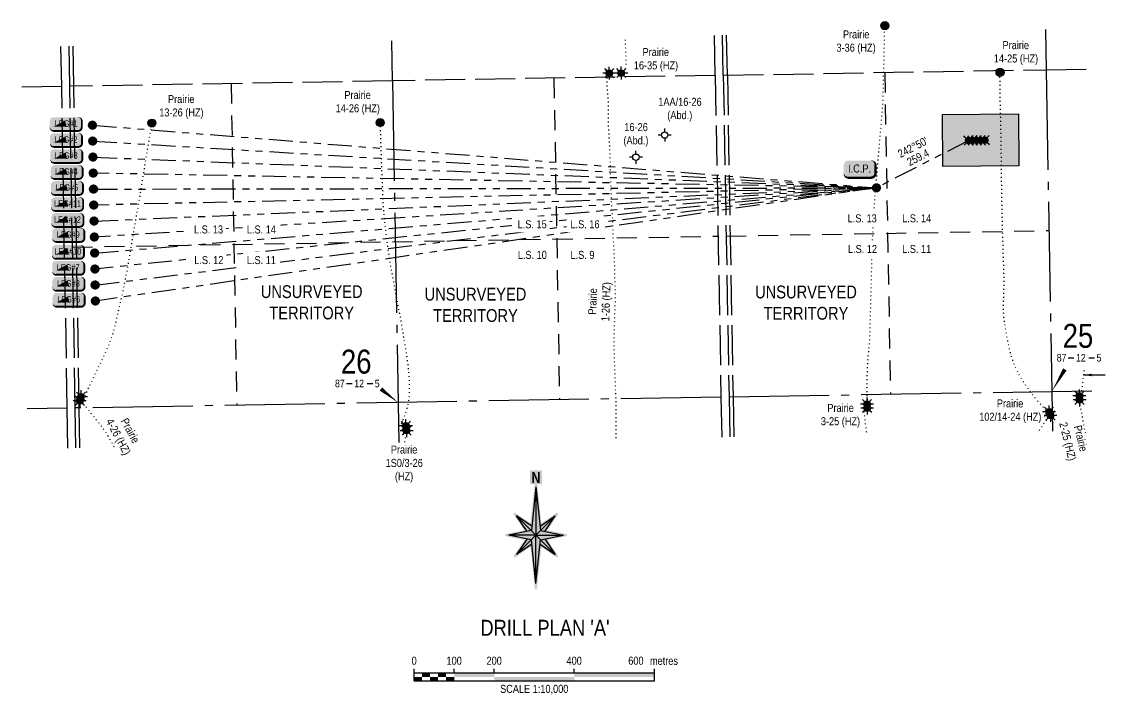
# Model space of a CAD drawing. Extents: x 570482 to 581403, y 6264409 to 6273171.
# Drawn here: x 578687 to 580041, y 6269691 to 6270532 of the extents above; entities that cross this region are included whole.
import ezdxf
from ezdxf.enums import TextEntityAlignment as Align

# ---------------------------------------------------------------- set-up
doc = ezdxf.new("R2010")
doc.units = 0
doc.header["$LTSCALE"] = 5
for name, pattern in [('foc-DOT', [1, 0.2, -0.8]), ('foc-DRILLPATH', [14.75, 6, -1.75, 1.75, -1.75, 1.75, -1.75]), ('foc-LSD', [8, 5, -3]), ('foc-QUARTERLINE', [33, 25, -3, 2, -3]), ('foc-UNSURVEYED', [12.5, 10, -2.5])]:
    doc.linetypes.add(name, pattern=pattern)
for name, color, linetype in [('10', 1, 'Continuous'), ('9', 3, 'Continuous'), ('ABADATA-DRILL', 8, 'foc-DOT'), ('ABADATA-DRILL-T', 8, 'Continuous'), ('CG-NORTH', 7, 'Continuous'), ('CG-NOTES', 7, 'Continuous'), ('DETAIL-HZ-Existing', 8, 'foc-DOT'), ('DETAIL-T', 7, 'Continuous'), ('DRILL-T', 8, 'Continuous'), ('L-2', 7, 'Continuous'), ('L-BD', 7, 'Continuous'), ('L-MON', 1, 'Continuous'), ('L-QSEC', 8, 'foc-QUARTERLINE'), ('L-SECLBL', 7, 'Continuous'), ('L-SECTION-LSD', 7, 'foc-LSD'), ('L-UNS-T', 3, 'Continuous'), ('L-USEC', 7, 'foc-UNSURVEYED'), ('P-PDRILLPATH', 12, 'foc-DRILLPATH'), ('P-PROPOSED', 10, 'Continuous'), ('P-PROPOSED-H', 21, 'Continuous')]:
    doc.layers.add(name, color=color, linetype=linetype)
doc.styles.add('100L', font='ARIALN.TTF', dxfattribs={"height": 11})
doc.styles.add('80', font='ARIALN.TTF', dxfattribs={"height": 10})
doc.styles.add('80CG', font='ARIALN.TTF', dxfattribs={"height": 10})
doc.styles.add('80L', font='ARIALN.TTF', dxfattribs={"height": 10})
doc.styles.add('BOLD', font='ARIALNB.TTF')
doc.styles.add('SIMPLEX', font='ARIALN.TTF')
doc.dimstyles.new('Compass 5 000', dxfattribs={"dimscale": 5, "dimtxt": 9, "dimasz": 2, "dimexe": 0.2, "dimexo": 0.0625, "dimgap": 0.5, "dimtad": 0, "dimtih": 1, "dimtoh": 1, "dimzin": 0, "dimdsep": 46, "dimtxsty": '80CG', "dimcen": 0.1, "dimse1": 1, "dimse2": 1, "dimclrd": 256, "dimclrt": 256, "dimaunit": 1, "dimadec": 4, "dimazin": 0, "dimtfac": 0.06, "dimtofl": 0, "dimtmove": 0, "dimatfit": 1, "dimfxl": 0.2, "dimtolj": 1, "dimtzin": 0, "dimlwd": -1, "dimarcsym": 0})

# ---------------------------------------------------------------- blocks, each defined once
blk = doc.blocks.new('*U62')
at = {"color": 0}
for p, q in [((-150, 0), (-150, 15)), ((-100, 10), (-100, 15)), ((-50, 10), (-50, 15)), ((50, 10), (50, 15)), ((150.2, 0), (150.2, 15)), ((-150, 10), (150.2, 10)), ((-150, 0), (150.2, 0))]:
    blk.add_line(p, q, dxfattribs=at)
for points in [[(-150, 5), (-140, 5), (-150, 0), (-140, 0)], [(-140, 10), (-130, 10), (-140, 5), (-130, 5)], [(-130, 5), (-120, 5), (-130, 0), (-120, 0)], [(-120, 10), (-110, 10), (-120, 5), (-110, 5)], [(-110, 5), (-100, 5), (-110, 0), (-100, 0)], [(-100, 10), (-50, 10), (-100, 5), (-50, 5)], [(-50, 5), (50, 5), (-50, 0), (50, 0)], [(50, 10), (150.2, 10), (50, 5), (150.2, 5)]]:
    blk.add_solid(points, dxfattribs=at)
at = {"color": 0, "style": '80'}
blk.add_text('metres', height=10, dxfattribs=at).set_placement((162.2, 20), align=Align.CENTER)
at = {"color": 0, "char_height": 10, "style": '80'}
for s, insert, attachment_point in [('0', (-150, 30.2), 2), ('100', (-100, 30.2), 2), ('200', (-50, 30.2), 2), ('400', (50, 30.2), 2), ('600', (136.7, 30.2), 3), ('SCALE 1:10,000', (0.1, -5), 2)]:
    blk.add_mtext(s, dxfattribs=dict(at, insert=insert, attachment_point=attachment_point))
blk = doc.blocks.new('NORTH')
h = blk.add_hatch(color=141)
h.dxf.hatch_style = 1
edge = h.paths.add_edge_path()
edge.add_line((-2.5, 97.8), (-11.3, 97.8))
edge.add_line((-11.3, 97.8), (-11.3, 124.5))
edge.add_line((-11.3, 124.5), (11.4, 124.5))
edge.add_line((11.4, 124.5), (11.4, 97.8))
edge.add_line((11.4, 97.8), (2.5, 97.8))
edge.add_line((2.5, 97.8), (10.4, 22.8))
edge.add_line((10.4, 22.8), (39.9, 42.7))
edge.add_arc((41, 41), 2, -34, 124, ccw=False)
edge.add_line((42.7, 39.9), (22, 9.2))
edge.add_line((22, 9.2), (58.3, 2))
edge.add_arc((57.9, 0), 2, -78.6499, 78.6499, ccw=False)
edge.add_line((58.3, -2), (22, -9.2))
edge.add_line((22, -9.2), (42.7, -39.9))
edge.add_arc((41, -41), 2, -124, 34, ccw=False)
edge.add_line((39.9, -42.7), (10.4, -22.8))
edge.add_line((10.4, -22.8), (2, -102.6))
edge.add_arc((0, -102.4), 2, 186, 354, ccw=False)
edge.add_line((-2, -102.6), (-10.4, -22.8))
edge.add_line((-10.4, -22.8), (-39.9, -42.7))
edge.add_arc((-41, -41), 2, 146, 304, ccw=False)
edge.add_line((-42.7, -39.9), (-22, -9.2))
edge.add_line((-22, -9.2), (-58.3, -2))
edge.add_arc((-57.9, 0), 2, 101.3501, 258.6499, ccw=False)
edge.add_line((-58.3, 2), (-22, 9.2))
edge.add_line((-22, 9.2), (-42.7, 39.9))
edge.add_arc((-41, 41), 2, 56, 214, ccw=False)
edge.add_line((-39.9, 42.7), (-10.4, 22.8))
edge.add_line((-10.4, 22.8), (-2.5, 97.8))
at = {"linetype": 'Continuous'}
for points in [[(0, 92.8), (-8.8, 8.8), (0, 0)], [(-37.3, 37.3), (-17, 7.2), (-8.8, 8.8)], [(37.3, 37.3), (7.9, 17.5), (8.8, 8.8)], [(0, 0), (-52.8, 0), (-8.8, -8.8)], [(8.8, 8.8), (0, 0), (52.8, 0)], [(8.8, -8.8), (0, 0), (0, -92.8)], [(-7.9, -17.5), (-8.8, -8.8), (-37.3, -37.3)], [(17, -7.2), (8.8, -8.8), (37.3, -37.3)]]:
    blk.add_hatch(color=14, dxfattribs=at).paths.add_polyline_path(points)
at = {"color": 14, "linetype": 'Continuous'}
for p, q in [((0, 92.8), (-8.8, 8.8)), ((0, 92.8), (0, 0)), ((0, 92.8), (8.8, 8.8)), ((0, 0), (-37.3, 37.3)), ((-17, 7.2), (-37.3, 37.3)), ((-7.9, 17.5), (-37.3, 37.3)), ((0, 0), (37.3, 37.3)), ((7.9, 17.5), (37.3, 37.3)), ((17, 7.2), (37.3, 37.3)), ((-8.8, 8.8), (-52.8, 0)), ((0, 0), (-52.8, 0)), ((0, 0), (-37.3, -37.3)), ((0, 0), (37.3, -37.3)), ((0, -92.8), (0, 0)), ((0, 0), (52.8, 0)), ((8.8, 8.8), (52.8, 0)), ((-8.8, -8.8), (-52.8, 0)), ((-17, -7.2), (-37.3, -37.3)), ((-7.9, -17.5), (-37.3, -37.3)), ((0, -92.8), (-8.8, -8.8)), ((0, -92.8), (8.8, -8.8)), ((7.9, -17.5), (37.3, -37.3)), ((8.8, -8.8), (52.8, 0)), ((16.9, -7), (17, -7.2)), ((17, -7.2), (37.3, -37.3))]:
    blk.add_line(p, q, dxfattribs=at)
at = {"color": 14, "style": 'BOLD'}
blk.add_text('N', height=21.1, dxfattribs=at).set_placement((0, 110.6), align=Align.MIDDLE_CENTER)
blk = doc.blocks.new('L-SECLBL')
at = {"layer": '9', "color": 7}
for p, q in [((-5.1, -27.8), (-12.3, -27.8)), ((20.7, -27.8), (13.5, -27.8))]:
    blk.add_line(p, q, dxfattribs=at)
at = {"layer": '10', "color": 2, "style": 'SIMPLEX'}
blk.add_attdef('SEC', text='', height=30, dxfattribs=at).set_placement((0, 0), align=Align.MIDDLE)
at = {"layer": '10', "color": 5, "style": '80L'}
blk.add_attdef('TWP', text='', height=9.5, dxfattribs=at).set_placement((-14.4, -27.4), align=Align.MIDDLE_RIGHT)
blk.add_attdef('RGE', text='', height=9.5, dxfattribs=at).set_placement((3.6, -27.4), align=Align.MIDDLE_CENTER)
blk.add_attdef('MER', text='', height=9.5, dxfattribs=at).set_placement((23.2, -27.4), align=Align.MIDDLE_LEFT)
blk = doc.blocks.new('GAS')
h = blk.add_hatch(color=255)
h.dxf.hatch_style = 1
edge = h.paths.add_edge_path()
edge.add_arc((0, 0), 0.9, 0, 360)
for p, q in [((-0.81, 0), (-1.62, 0)), ((-0.57, 0.57), (-1.14, 1.14)), ((0, 0.81), (0, 1.62)), ((0.57, 0.57), (1.14, 1.14)), ((1.62, 0), (0.81, 0)), ((-0.57, -0.57), (-1.14, -1.14)), ((0, -0.81), (0, -1.62)), ((1.14, -1.14), (0.57, -0.57))]:
    blk.add_line(p, q)
blk.add_circle((0, 0), 0.8)
blk = doc.blocks.new('BH-Existing')
at = {"layer": 'ABADATA-DRILL-T'}
h = blk.add_hatch(color=256, dxfattribs=at)
h.dxf.hatch_style = 1
edge = h.paths.add_edge_path()
edge.add_arc((0, 0), 0.5, 0, 360)
blk.add_circle((0, 0), 0.5, dxfattribs=at)
blk = doc.blocks.new('GABD')
for p, q in [((-0.81, 0), (-1.62, 0)), ((0, 0.81), (0, 1.62)), ((1.62, 0), (0.81, 0)), ((0, -0.81), (0, -1.62))]:
    blk.add_line(p, q)
blk.add_circle((0, 0), 0.8)
blk = doc.blocks.new('WC')
at = {"layer": 'L-MON'}
h = blk.add_hatch(color=255, dxfattribs=at)
h.dxf.hatch_style = 1
edge = h.paths.add_edge_path()
edge.add_arc((0, 0), 0.9, 0, 360)
at = {"layer": 'L-MON', "color": 240, "flags": 128}
for points in [[(-0.62, 0.5), (-1.23, 1.12)], [(0.52, 0.61), (1.13, 1.21)], [(-1.18, -1.18), (-0.56, -0.57)], [(1.16, -1.18), (0.56, -0.57)]]:
    blk.add_lwpolyline(points, dxfattribs=at)
at = {"layer": 'L-MON', "color": 240}
for radius in [0.8, 0.373]:
    blk.add_circle((0, 0), radius, dxfattribs=at)
blk = doc.blocks.new('plbh')
at = {"layer": 'L-MON'}
h = blk.add_hatch(color=255, dxfattribs=at)
h.dxf.hatch_style = 1
edge = h.paths.add_edge_path()
edge.add_arc((0, 0), 1.16, 0, 360)
h = blk.add_hatch(color=256, dxfattribs=at)
h.dxf.hatch_style = 1
h.paths.add_polyline_path([(-0.96, 0, 1), (0.96, 0, 1)])
h.paths.add_polyline_path([(0.91, 0, -1), (-0.91, 0, -1)], flags=16)
h.paths.add_polyline_path([(0.45, 0, -1), (-0.45, 0, -1)], flags=0)
h = blk.add_hatch(color=256, dxfattribs=at)
h.dxf.hatch_style = 1
h.paths.add_polyline_path([(-0.45, 0, 1), (0.45, 0, 1)])
h.paths.add_polyline_path([(0.4, 0, -1), (-0.4, 0, -1)], flags=16)
at = {"layer": 'L-MON', "color": 240}
for radius in [0.96, 0.91, 0.45, 0.4]:
    blk.add_circle((0, 0), radius, dxfattribs=at)
blk = doc.blocks.new('*U94')
h = blk.add_hatch(color=254)
edge = h.paths.add_edge_path()
edge.add_line((-14, -11.5), (14, -11.5))
edge.add_arc((14, -5.5), 6, 270, 360)
edge.add_line((20, -5.5), (20, 4))
edge.add_arc((14, 4), 6, 0, 90)
edge.add_line((14, 10), (-14, 10))
edge.add_arc((-14, 4), 6, 90, 180)
edge.add_line((-20, 4), (-20, -5.5))
edge.add_arc((-14, -5.5), 6, 180, 270)
at = {"color": 1, "flags": 128}
blk.add_lwpolyline([(-18.6, -4.6, 0, 10, 0), (0, 0, 5, 5, 0)], format="xyseb", dxfattribs=at)
blk.add_lwpolyline([(-14, -11.5, 3, 3, 0), (14, -11.5, 3, 3, 0.414214), (20, -5.5, 3, 3, 0), (20, 4, 3, 0, 0.414214), (14, 10, 0, 0, 0), (-14, 10, 0, 0, 0.414214), (-20, 4, 0, 0, 0), (-20, -5.5, 0, 3, 0.414214)], format="xyseb", close=True, dxfattribs=at)
at = {"color": 1, "style": '80'}
blk.add_attdef('ENTER_TEXT_001', (-36, -5), '', height=10, dxfattribs=at)
blk = doc.blocks.new('*U110')
h = blk.add_hatch(color=254)
edge = h.paths.add_edge_path()
edge.add_line((-19, -11.5), (19, -11.5))
edge.add_arc((19, -5.5), 6, 270, 360)
edge.add_line((25, -5.5), (25, 4))
edge.add_arc((19, 4), 6, 0, 90)
edge.add_line((19, 10), (-19, 10))
edge.add_arc((-19, 4), 6, 90, 180)
edge.add_line((-25, 4), (-25, -5.5))
edge.add_arc((-19, -5.5), 6, 180, 270)
at = {"color": 1, "flags": 128}
blk.add_lwpolyline([(-19, -11.5, 3, 3, 0), (19, -11.5, 3, 3, 0.414214), (25, -5.5, 3, 3, 0), (25, 4, 3, 0, 0.414214), (19, 10, 0, 0, 0), (-19, 10, 0, 0, 0.414214), (-25, 4, 0, 0, 0), (-25, -5.5, 0, 3, 0.414214)], format="xyseb", close=True, dxfattribs=at)
blk.add_lwpolyline([(-18.6, -4.6, 0, 10, 0), (0, 0, 5, 5, 0)], format="xyseb", dxfattribs=at)
at = {"color": 1, "style": '80'}
blk.add_attdef('ENTER_TEXT_001', (-36, -5), '', height=10, dxfattribs=at)

msp = doc.modelspace()

# ---------------------------------------------------------------- hatches: boundary and pattern name
at = {"layer": 'P-PROPOSED-H'}
h = msp.add_hatch(color=256, dxfattribs=at)
h.dxf.hatch_style = 1
h.paths.add_polyline_path([(579837.495, 6270415.496), (579932.451, 6270416.33), (579933.022, 6270351.361), (579838.066, 6270350.526)])

# ---------------------------------------------------------------- linework, layer by layer
at = {"layer": 'ABADATA-DRILL', "flags": 128}
for points in [[(579742.681, 6270054.111), (579742.681, 6270054.111), (579742.677, 6270054.086), (579742.576, 6270053.564), (579742.439, 6270053.091), (579742.442, 6270052.651), (579742.594, 6270052.269), (579742.878, 6270052.069), (579743.235, 6270051.96), (579743.537, 6270051.821), (579743.719, 6270051.984), (579743.855, 6270052.501), (579743.935, 6270053.068), (579743.926, 6270053.263), (579743.93, 6270053.333), (579743.943, 6270053.458), (579743.947, 6270053.768), (579743.908, 6270054.313), (579743.835, 6270055.046), (579743.744, 6270055.905), (579743.652, 6270056.883), (579743.597, 6270057.983), (579743.596, 6270059.198), (579743.622, 6270060.553), (579743.605, 6270062.043), (579743.531, 6270063.677), (579743.449, 6270065.481), (579743.383, 6270067.49), (579743.318, 6270069.71), (579743.23, 6270072.148), (579743.148, 6270074.797), (579743.137, 6270077.628), (579743.195, 6270080.554), (579743.272, 6270083.526), (579743.358, 6270086.588), (579743.47, 6270089.835), (579743.603, 6270093.293), (579743.739, 6270096.926), (579743.887, 6270100.705), (579744.067, 6270104.623), (579744.35, 6270108.659), (579744.73, 6270112.862), (579745.154, 6270117.155), (579745.586, 6270121.538), (579746.001, 6270126.001), (579746.386, 6270130.544), (579746.693, 6270135.155), (579746.911, 6270139.81), (579747.067, 6270144.508), (579747.182, 6270149.251), (579747.273, 6270153.993), (579747.378, 6270158.746), (579747.499, 6270163.509), (579747.624, 6270168.277), (579747.754, 6270173.025), (579747.894, 6270177.788), (579748.025, 6270182.551), (579748.142, 6270187.174), (579748.268, 6270191.927), (579748.388, 6270196.68), (579748.513, 6270201.433), (579748.629, 6270206.186), (579748.739, 6270210.939), (579748.864, 6270215.701), (579748.97, 6270220.459), (579749.055, 6270225.191), (579749.131, 6270229.948), (579749.215, 6270234.756), (579749.336, 6270239.454), (579749.462, 6270244.217), (579749.582, 6270248.975), (579749.782, 6270253.739), (579750.042, 6270258.499), (579750.313, 6270263.26), (579750.593, 6270267.986), (579750.844, 6270272.731), (579751.094, 6270277.481), (579751.355, 6270282.221), (579751.601, 6270286.931), (579751.876, 6270291.687), (579752.152, 6270296.453), (579752.412, 6270301.203), (579752.663, 6270305.918), (579752.913, 6270310.694), (579753.259, 6270315.426), (579753.7, 6270320.164), (579754.145, 6270324.903), (579754.591, 6270329.642), (579755.041, 6270334.39), (579755.467, 6270339.139), (579755.858, 6270343.876), (579756.268, 6270348.604), (579756.704, 6270353.333), (579757.125, 6270358.071), (579757.56, 6270362.825), (579757.981, 6270367.563), (579758.372, 6270372.271), (579758.793, 6270377.009), (579759.204, 6270381.757), (579759.579, 6270386.514), (579759.969, 6270391.262), (579760.385, 6270396.02), (579760.805, 6270400.758), (579761.196, 6270405.501), (579761.572, 6270410.239), (579761.947, 6270414.986), (579762.303, 6270419.728), (579762.623, 6270424.475), (579762.919, 6270429.231), (579763.179, 6270433.976), (579763.4, 6270438.701), (579763.556, 6270443.429), (579763.631, 6270448.201), (579763.706, 6270452.963), (579763.771, 6270457.73), (579763.876, 6270462.493), (579764.057, 6270467.257), (579764.227, 6270472.026), (579764.347, 6270476.789), (579764.457, 6270481.556), (579764.562, 6270486.314), (579764.657, 6270491.081), (579764.738, 6270495.794), (579764.824, 6270500.541), (579764.919, 6270505.298), (579765.019, 6270510.066), (579765.124, 6270514.834), (579765.24, 6270519.601), (579765.398, 6270526.735)], [(579436.151, 6270467.562), (579436.151, 6270467.562), (579436.151, 6270467.562), (579436.103, 6270467.486), (579436.196, 6270467.293), (579436.418, 6270467.177), (579436.702, 6270467.247), (579437.051, 6270467.308), (579437.421, 6270467.31), (579437.782, 6270467.271), (579438.145, 6270467.372), (579438.309, 6270467.435), (579438.344, 6270467.426), (579438.32, 6270467.361), (579438.328, 6270467.231), (579438.37, 6270467.106), (579438.427, 6270467.012), (579438.498, 6270466.939), (579438.543, 6270466.914), (579438.623, 6270466.951), (579438.73, 6270467.123), (579438.864, 6270467.46), (579439.065, 6270467.939), (579439.335, 6270468.534), (579439.687, 6270469.25), (579440.094, 6270469.997), (579440.583, 6270470.886), (579441.017, 6270471.844), (579441.401, 6270472.986), (579441.733, 6270474.292), (579442.027, 6270475.767), (579442.233, 6270477.421), (579442.296, 6270479.248), (579442.267, 6270481.197), (579442.218, 6270483.352), (579442.156, 6270485.736), (579442.061, 6270488.28), (579441.934, 6270490.978), (579441.813, 6270493.851), (579441.694, 6270496.905), (579441.582, 6270500.103), (579441.462, 6270503.517), (579441.324, 6270507.055), (579441.149, 6270510.747), (579441.016, 6270512.685)], [(579421.163, 6270467.353), (579420.766, 6270467.756), (579420.34, 6270468.079), (579419.902, 6270468.556), (579419.689, 6270468.997), (579419.459, 6270469.538), (579419.097, 6270470.212), (579419.02, 6270470.331), (579418.579, 6270470.938), (579418.194, 6270471.226), (579417.859, 6270471.245), (579417.765, 6270471.194), (579417.707, 6270471.063), (579417.739, 6270470.978), (579417.906, 6270470.841), (579417.967, 6270470.792), (579418.023, 6270470.738), (579418.09, 6270470.649), (579418.147, 6270470.5), (579418.186, 6270470.256), (579418.228, 6270469.862), (579418.251, 6270469.457), (579418.265, 6270468.937), (579418.255, 6270468.362), (579418.246, 6270467.737), (579418.241, 6270466.886), (579418.236, 6270465.756), (579418.211, 6270464.34), (579418.191, 6270462.655), (579418.213, 6270460.81), (579418.234, 6270458.795), (579418.203, 6270456.584), (579418.157, 6270454.113), (579418.188, 6270451.493), (579418.316, 6270448.79), (579418.52, 6270446.003), (579418.78, 6270443.162), (579419.047, 6270440.221), (579419.312, 6270437.106), (579419.54, 6270433.829), (579419.669, 6270430.221), (579419.691, 6270426.431), (579419.657, 6270422.384), (579419.616, 6270418.198), (579419.621, 6270413.968), (579419.695, 6270409.788), (579419.789, 6270405.589), (579419.922, 6270401.441), (579420.128, 6270397.124), (579420.352, 6270392.972), (579420.627, 6270388.456), (579420.942, 6270383.911), (579421.22, 6270379.195), (579421.45, 6270374.409), (579421.665, 6270369.612), (579421.819, 6270365.114), (579421.882, 6270362.379), (579422.119, 6270354.382), (579422.164, 6270353.258), (579422.238, 6270343.638), (579422.42, 6270333.949), (579423.038, 6270324.414), (579423.419, 6270314.749), (579423.674, 6270305.142), (579424.399, 6270295.518), (579425.052, 6270285.998), (579425.27, 6270276.466), (579425.541, 6270266.809), (579425.802, 6270261.948), (579426.217, 6270257.125), (579426.586, 6270252.38), (579426.757, 6270247.483), (579426.956, 6270242.73), (579427.192, 6270237.889), (579427.341, 6270233.106), (579427.527, 6270228.273), (579427.617, 6270223.424), (579427.605, 6270218.493), (579427.67, 6270213.683), (579427.896, 6270208.812), (579428.177, 6270203.936), (579428.418, 6270199.079), (579428.533, 6270194.236), (579428.499, 6270189.399), (579428.424, 6270184.592), (579428.318, 6270179.805), (579428.197, 6270175.052), (579428.037, 6270170.208), (579427.822, 6270165.409), (579427.631, 6270160.659), (579427.441, 6270155.87), (579427.275, 6270151.102), (579427.135, 6270146.289), (579426.91, 6270141.469), (579426.774, 6270136.996), (579426.789, 6270132.2), (579426.824, 6270127.345), (579426.933, 6270122.586), (579427.115, 6270117.694), (579427.265, 6270112.866), (579427.411, 6270108.017), (579427.561, 6270103.169), (579427.73, 6270098.427), (579427.936, 6270093.579), (579428.126, 6270088.742), (579428.295, 6270083.994), (579428.455, 6270079.216), (579428.64, 6270074.369), (579428.83, 6270069.591), (579429.034, 6270064.824), (579429.238, 6270060.057), (579429.398, 6270055.254), (579429.509, 6270050.39), (579429.519, 6270045.575), (579429.445, 6270040.708), (579429.389, 6270035.936), (579429.37, 6270031.065), (579429.344, 6270026.299), (579429.313, 6270021.542), (579429.288, 6270016.736), (579429.28, 6270011.845), (579429.275, 6270010.268)], [(579970.768, 6270044.046), (579970.768, 6270044.046), (579970.856, 6270043.063), (579971.013, 6270042.101), (579971.253, 6270041.26), (579971.529, 6270040.64), (579971.773, 6270040.139), (579972.048, 6270039.589), (579972.461, 6270039.131), (579972.758, 6270039.031), (579972.803, 6270039.032), (579972.823, 6270039.023), (579972.829, 6270039.008), (579972.804, 6270038.957), (579972.684, 6270038.96), (579972.477, 6270039.076), (579972.202, 6270039.346), (579971.845, 6270039.77), (579971.384, 6270040.347), (579970.821, 6270041.057), (579970.126, 6270041.92), (579969.288, 6270042.925), (579968.322, 6270044.058), (579967.234, 6270045.323), (579966.03, 6270046.697), (579964.712, 6270048.229), (579963.287, 6270049.898), (579961.735, 6270051.656), (579960.037, 6270053.506), (579958.231, 6270055.509), (579956.331, 6270057.68), (579955.008, 6270059.232), (579954.38, 6270059.985), (579953.06, 6270061.602), (579952.446, 6270062.381), (579950.536, 6270064.902), (579948.608, 6270067.553), (579946.552, 6270070.377), (579944.425, 6270073.294), (579942.255, 6270076.346), (579940.128, 6270079.473), (579938.031, 6270082.656), (579935.962, 6270085.93), (579933.97, 6270089.344), (579932.061, 6270092.911), (579930.235, 6270096.609), (579928.48, 6270100.458), (579926.809, 6270104.429), (579925.23, 6270108.561), (579923.803, 6270112.831), (579922.58, 6270117.19), (579920.434, 6270126.148), (579919.458, 6270130.641), (579918.521, 6270135.205), (579917.654, 6270139.775), (579917.009, 6270143.404), (579916.183, 6270148.21), (579915.462, 6270152.723), (579914.83, 6270157.262), (579914.324, 6270161.819), (579913.957, 6270166.393), (579913.764, 6270170.991), (579913.726, 6270175.611), (579913.783, 6270180.252), (579913.875, 6270184.905), (579914.017, 6270189.553), (579914.184, 6270194.192), (579914.336, 6270198.83), (579914.432, 6270203.483), (579914.434, 6270208.138), (579914.355, 6270212.793), (579914.242, 6270217.452), (579914.133, 6270222.11), (579913.985, 6270226.768), (579913.84, 6270230.956), (579913.671, 6270236.189), (579913.501, 6270240.937), (579913.326, 6270245.695), (579913.17, 6270250.453), (579913.025, 6270255.206), (579912.87, 6270259.964), (579912.721, 6270264.667), (579912.605, 6270269.426), (579912.515, 6270274.18), (579912.41, 6270278.934), (579912.3, 6270283.697), (579912.19, 6270288.441), (579912.085, 6270293.18), (579911.97, 6270297.909), (579911.83, 6270302.657), (579911.695, 6270307.385), (579911.585, 6270312.124), (579911.51, 6270316.869), (579911.47, 6270321.609), (579911.44, 6270326.359), (579911.385, 6270331.104), (579911.33, 6270335.868), (579911.279, 6270340.633), (579911.219, 6270345.388), (579911.174, 6270350.143), (579911.149, 6270354.898), (579911.093, 6270359.653), (579910.998, 6270364.407), (579910.938, 6270369.172), (579910.917, 6270373.937), (579910.887, 6270378.697), (579910.812, 6270383.452), (579910.702, 6270388.215), (579910.576, 6270392.984), (579910.461, 6270397.758), (579910.38, 6270402.507), (579910.28, 6270407.271), (579910.17, 6270412.035), (579910.059, 6270416.799), (579909.924, 6270421.562), (579909.793, 6270426.345), (579909.683, 6270431.089), (579909.618, 6270435.844), (579909.598, 6270440.599), (579909.543, 6270445.344), (579909.458, 6270450.073), (579909.373, 6270454.802), (579909.314, 6270459.527), (579909.335, 6270468.379)], [(578761.193, 6270062.964), (578760.938, 6270062.399), (578760.772, 6270061.901), (578760.534, 6270061.197), (578760.361, 6270060.519), (578760.62, 6270060.249), (578761.308, 6270060.395), (578762.107, 6270060.724), (578762.867, 6270061.058), (578763.7, 6270061.432), (578764.241, 6270061.682), (578765.175, 6270062.063), (578765.274, 6270062.109), (578765.397, 6270062.207), (578765.569, 6270062.38), (578765.761, 6270062.583), (578765.957, 6270062.796), (578766.162, 6270063.09), (578766.409, 6270063.544), (578766.693, 6270064.199), (578767.023, 6270065.07), (578767.405, 6270066.117), (578767.849, 6270067.32), (578768.376, 6270068.664), (578768.995, 6270070.15), (578769.736, 6270071.818), (578770.594, 6270073.683), (578771.558, 6270075.761), (578772.619, 6270078.024), (578773.767, 6270080.445), (578774.993, 6270082.991), (578776.268, 6270085.614), (578777.542, 6270088.256), (578778.757, 6270090.878), (578779.99, 6270093.585), (578781.331, 6270096.423), (578782.769, 6270099.414), (578784.281, 6270102.495), (578785.881, 6270105.688), (578787.549, 6270109.018), (578789.244, 6270112.443), (578790.933, 6270115.978), (578792.635, 6270119.653), (578794.364, 6270123.468), (578796.041, 6270127.383), (578797.622, 6270131.391), (578799.11, 6270135.542), (578800.526, 6270139.813), (578801.841, 6270144.176), (578803.014, 6270148.607), (578804.076, 6270153.121), (578805.112, 6270157.67), (578806.183, 6270162.244), (578807.269, 6270166.844), (578808.358, 6270171.468), (578809.862, 6270177.88), (578810.957, 6270182.535), (578812.007, 6270187.179), (578813.021, 6270191.837), (578814.02, 6270196.485), (578814.975, 6270201.147), (578815.904, 6270205.834), (578816.823, 6270210.511), (578817.732, 6270215.182), (578818.636, 6270219.864), (578819.51, 6270224.545), (578820.359, 6270229.22), (578821.202, 6270233.905), (578822.052, 6270238.571), (578822.901, 6270243.246), (578823.705, 6270247.931), (578824.458, 6270252.635), (578825.232, 6270257.314), (578826.011, 6270262.008), (578826.794, 6270266.707), (578827.583, 6270271.402), (578828.382, 6270276.091), (578829.191, 6270280.781), (578830.004, 6270285.476), (578830.818, 6270290.171), (578831.627, 6270294.86), (578832.436, 6270299.55), (578833.249, 6270304.24), (578834.058, 6270308.93), (578834.867, 6270313.609), (578835.651, 6270318.309), (578836.394, 6270323.012), (578837.133, 6270327.721), (578837.871, 6270332.424), (578838.61, 6270337.128), (578839.353, 6270341.836), (578840.117, 6270346.54), (578840.895, 6270351.25), (578841.684, 6270355.934), (578842.478, 6270360.633), (578843.276, 6270365.338), (578844.07, 6270370.023), (578844.849, 6270374.717), (578845.627, 6270379.411), (578846.416, 6270384.105), (578847.195, 6270388.81), (578848.356, 6270395.971), (578848.712, 6270398.197), (578849.799, 6270404.987)], [(579168.323, 6270026.256), (579167.85, 6270026.403), (579167.489, 6270026.462), (579167.117, 6270026.59), (579166.825, 6270026.975), (579166.464, 6270027.304), (579165.763, 6270027.362), (579164.729, 6270027.294), (579163.49, 6270027.237), (579162.217, 6270027.114), (579161.234, 6270026.982), (579160.937, 6270027.087), (579161.109, 6270027.27), (579161.143, 6270027.321), (579161.186, 6270027.476), (579161.244, 6270027.833), (579161.355, 6270028.385), (579161.568, 6270029.078), (579161.868, 6270029.909), (579162.236, 6270030.87), (579162.667, 6270031.968), (579163.185, 6270033.217), (579163.79, 6270034.638), (579164.472, 6270036.235), (579165.246, 6270038.014), (579166.072, 6270040.004), (579166.889, 6270042.179), (579167.672, 6270044.573), (579168.406, 6270047.171), (579169.132, 6270049.989), (579169.83, 6270052.952), (579170.431, 6270056.053), (579170.938, 6270059.337), (579171.323, 6270062.77), (579171.54, 6270066.374), (579171.654, 6270070.167), (579171.699, 6270074.118), (579171.683, 6270078.188), (579171.56, 6270082.352), (579171.28, 6270086.613), (579170.904, 6270090.952), (579170.506, 6270095.37), (579170.077, 6270099.864), (579169.597, 6270104.451), (579169.081, 6270109.072), (579168.833, 6270110.928), (579168.107, 6270115.571), (579167.32, 6270120.243), (579166.503, 6270124.92), (579165.716, 6270129.587), (579164.924, 6270134.253), (579164.389, 6270137.35), (579163.355, 6270143.577), (579162.593, 6270148.26), (579161.79, 6270152.961), (579160.973, 6270157.618), (579160.146, 6270162.299), (579159.294, 6270166.98), (579158.422, 6270171.665), (579157.544, 6270176.356), (579156.667, 6270181.026), (579155.805, 6270185.711), (579154.942, 6270190.397), (579154.065, 6270195.072), (579153.188, 6270199.748), (579152.296, 6270204.423), (579151.399, 6270209.108), (579150.517, 6270213.778), (579149.64, 6270218.453), (579148.817, 6270223.14), (579148.045, 6270227.837), (579147.267, 6270232.529), (579146.5, 6270237.231), (579145.733, 6270241.918), (579145.005, 6270246.606), (579144.328, 6270251.295), (579143.66, 6270255.989), (579143.033, 6270260.699), (579142.445, 6270265.394), (579141.913, 6270270.096), (579141.425, 6270274.818), (579140.947, 6270279.525), (579140.484, 6270284.243), (579140.027, 6270288.951), (579139.569, 6270293.668), (579139.176, 6270298.392), (579138.873, 6270303.128), (579138.625, 6270307.874), (579138.446, 6270312.627), (579138.298, 6270317.395), (579138.134, 6270322.173), (579137.946, 6270326.92), (579137.728, 6270331.622), (579137.5, 6270336.384), (579137.281, 6270341.14), (579137.088, 6270345.903), (579136.924, 6270350.671), (579136.765, 6270355.449), (579136.607, 6270360.202), (579136.458, 6270364.965), (579136.31, 6270369.728), (579136.151, 6270374.481), (579135.983, 6270379.244), (579135.814, 6270384.006), (579135.636, 6270388.774), (579135.462, 6270393.522), (579135.268, 6270398.594), (579135.038, 6270404.306), (579134.986, 6270405.59)], [(580008.015, 6270064.309), (580008.015, 6270064.309), (580008, 6270064.319), (580007.787, 6270064.48), (580007.875, 6270064.316), (580008.229, 6270063.803), (580008.569, 6270063.529), (580008.789, 6270063.563), (580009.008, 6270063.617), (580009.333, 6270063.598), (580009.869, 6270063.552), (580010.35, 6270063.761), (580010.562, 6270063.965), (580010.611, 6270064.001), (580010.664, 6270064.107), (580010.724, 6270064.378), (580010.781, 6270064.824), (580010.866, 6270065.4), (580011.003, 6270066.108), (580011.178, 6270066.976), (580011.364, 6270068.02), (580011.527, 6270069.233), (580011.693, 6270070.596), (580011.891, 6270072.12), (580012.141, 6270073.789), (580012.413, 6270075.65), (580012.661, 6270077.689), (580012.876, 6270079.919), (580013.083, 6270082.318), (580013.327, 6270084.868), (580013.644, 6270087.574), (580014.043, 6270090.421), (580014.475, 6270093.364), (580014.866, 6270096.367), (580015.215, 6270099.509)], [(578761.249, 6270057.955), (578759.641, 6270057.832), (578758.428, 6270057.751), (578757.497, 6270058.045), (578757.015, 6270058.442), (578756.945, 6270058.74), (578757.08, 6270059.043), (578757.202, 6270059.215), (578757.286, 6270059.291), (578757.499, 6270059.415), (578757.934, 6270059.658), (578758.38, 6270059.935), (578758.449, 6270059.967), (578758.575, 6270059.929), (578758.818, 6270059.753), (578759.148, 6270059.439), (578759.566, 6270058.996), (578760.091, 6270058.43), (578760.723, 6270057.741), (578761.437, 6270056.938), (578762.243, 6270056.007), (578763.101, 6270054.997), (578763.953, 6270054.011), (578764.856, 6270052.992), (578765.877, 6270051.819), (578766.981, 6270050.448), (578768.178, 6270048.869), (578769.518, 6270047.137), (578771.031, 6270045.273), (578772.691, 6270043.281), (578774.473, 6270041.122), (578776.359, 6270038.794), (578778.383, 6270036.289), (578780.488, 6270033.7), (578782.624, 6270031.047), (578784.736, 6270028.363), (578786.839, 6270025.624), (578788.925, 6270022.715), (578790.974, 6270019.635), (578793.019, 6270016.455), (578795.032, 6270013.159), (578797.046, 6270009.774), (578799.055, 6270006.338), (578801.072, 6270002.812), (578803.11, 6269999.167)], [(579742.863, 6270049.104), (579742.763, 6270047.692), (579742.692, 6270046.886), (579742.446, 6270046.401), (579741.997, 6270046.293), (579741.608, 6270046.516), (579741.103, 6270046.812), (579740.527, 6270047.137), (579739.992, 6270047.443), (579739.507, 6270047.684), (579739.144, 6270047.878), (579738.937, 6270047.704), (579738.938, 6270047.649), (579738.939, 6270047.589), (579738.956, 6270047.469), (579739.003, 6270047.085), (579739.064, 6270046.481), (579739.143, 6270045.672), (579739.271, 6270044.679), (579739.432, 6270043.482), (579739.612, 6270042.105), (579739.784, 6270040.573), (579739.97, 6270038.851), (579740.173, 6270036.974), (579740.389, 6270034.943), (579740.623, 6270032.771), (579740.856, 6270030.38), (579741.114, 6270027.929), (579741.415, 6270025.354), (579741.798, 6270022.651), (579742.237, 6270019.913), (579742.674, 6270017.296), (579742.947, 6270015.794)], [(580008.196, 6270059.358), (580008.196, 6270059.358), (580008.222, 6270059.303), (580008.315, 6270059.145), (580008.383, 6270059.001), (580008.385, 6270058.846), (580008.478, 6270058.708), (580008.649, 6270058.636), (580008.745, 6270058.598), (580008.81, 6270058.599), (580008.899, 6270058.635), (580008.856, 6270058.55), (580008.365, 6270058.046), (580007.706, 6270057.439), (580007.194, 6270056.95), (580006.835, 6270056.638), (580006.711, 6270056.551), (580006.534, 6270056.418), (580006.469, 6270056.406), (580006.592, 6270056.494), (580006.781, 6270056.577), (580007.009, 6270056.671), (580007.401, 6270056.828), (580007.461, 6270056.859), (580007.538, 6270056.771), (580007.683, 6270056.438), (580007.919, 6270055.842), (580008.233, 6270055.053), (580008.575, 6270054.109), (580008.89, 6270053.029), (580009.192, 6270051.8), (580009.512, 6270050.435), (580009.858, 6270048.986), (580010.206, 6270047.412), (580010.557, 6270045.678), (580010.921, 6270043.799), (580011.327, 6270041.791), (580011.725, 6270039.693), (580012.114, 6270037.475), (580012.497, 6270035.076), (580012.904, 6270032.473), (580013.4, 6270029.671), (580013.967, 6270026.736), (580014.575, 6270023.787), (580014.951, 6270022.103), (580015.263, 6270020.833), (580015.71, 6270019.096), (580016.053, 6270017.777)], [(579970.857, 6270039.094), (579970.857, 6270039.094), (579971.087, 6270038.808), (579971.153, 6270038.754), (579971.196, 6270038.86), (579971.213, 6270039.005), (579971.227, 6270039.085), (579971.335, 6270039.197), (579971.438, 6270039.309), (579971.501, 6270039.39), (579971.693, 6270039.584), (579971.974, 6270039.829), (579972.107, 6270039.931), (579972.131, 6270039.952), (579972.162, 6270039.947), (579972.182, 6270039.928), (579972.18, 6270039.728), (579972.017, 6270039.35), (579971.641, 6270038.868), (579971.111, 6270038.273), (579970.475, 6270037.532), (579969.666, 6270036.582), (579968.747, 6270035.445), (579967.793, 6270034.253), (579966.835, 6270033.016), (579965.844, 6270031.663), (579964.735, 6270030.183), (579963.564, 6270028.556), (579962.435, 6270026.811), (579961.278, 6270024.99), (579960.056, 6270023.113), (579958.805, 6270021.225), (579957.475, 6270019.261)], [(579168.38, 6270021.247), (579168.806, 6270020.35), (579169.145, 6270019.856), (579169.314, 6270019.634), (579169.075, 6270019.824), (579168.693, 6270020.258), (579168.232, 6270020.575), (579167.754, 6270020.716), (579167.429, 6270020.751), (579167.199, 6270020.712), (579166.801, 6270020.6), (579166.845, 6270020.69), (579167.281, 6270020.913), (579167.36, 6270020.94), (579167.45, 6270020.986), (579167.579, 6270021.013), (579167.725, 6270020.961), (579167.839, 6270020.763), (579167.915, 6270020.419), (579167.948, 6270019.945), (579167.899, 6270019.339), (579167.738, 6270018.521), (579167.467, 6270017.441), (579167.116, 6270016.079), (579166.754, 6270014.473), (579166.371, 6270012.646), (579165.947, 6270010.593), (579165.542, 6270008.306), (579165.16, 6270005.814), (579165.158, 6270005.796)]]:
    msp.add_lwpolyline(points, dxfattribs=at)
at = {"layer": 'L-QSEC'}
for p, q in [((579966.03, 6270522.003), (579966.929, 6270471.688)), ((579150.323, 6270457.777), (579149.45, 6270507.748)), ((579966.929, 6270471.688), (579974.114, 6270069.568)), ((579150.323, 6270457.777), (579158.225, 6270005.678)), ((579570.76, 6270062.652), (579974.114, 6270069.568)), ((579974.114, 6270069.568), (580024.087, 6270070.425)), ((579974.114, 6270069.568), (579975, 6270019.938)), ((579560.706, 6270062.48), (578754, 6270048.82)), ((578743.945, 6270048.649), (578693.974, 6270047.803))]:
    msp.add_line(p, q, dxfattribs=at)
at = {"layer": 'L-SECLBL', "flags": 128}
for points in [[(579974.114, 6270069.568, 0, 4.998, 0), (579990.353, 6270097.033, 0, 0, 0)], [(579157.352, 6270055.65, 0, 4.998, 0), (579135.82, 6270072.544, 0, 0, 0)]]:
    msp.add_lwpolyline(points, format="xyseb", dxfattribs=at)
at = {"layer": 'L-SECTION-LSD'}
for p, q in [((579351.961, 6270461.192), (579359.029, 6270059.065)), ((579765.288, 6270468.233), (579772.434, 6270066.11)), ((579765.288, 6270468.228), (579772.434, 6270066.105)), ((578948.686, 6270454.363), (578955.676, 6270052.235)), ((579567.207, 6270263.711), (579970.521, 6270270.624)), ((578750.524, 6270249.887), (579557.152, 6270263.543))]:
    msp.add_line(p, q, dxfattribs=at)
at = {"layer": 'L-USEC'}
for p, q in [((579553.599, 6270464.606), (579552.716, 6270514.623)), ((579563.653, 6270464.784), (579562.77, 6270514.802)), ((579568.678, 6270464.865), (579567.794, 6270514.892)), ((578736.994, 6270450.778), (578736.131, 6270500.75)), ((578747.048, 6270450.952), (578746.185, 6270500.92)), ((578752.072, 6270451.034), (578751.209, 6270501.005)), ((579563.653, 6270464.778), (579966.929, 6270471.688)), ((579966.929, 6270471.688), (580016.9, 6270472.545)), ((579150.323, 6270457.777), (578747.048, 6270450.948)), ((579553.599, 6270464.606), (579150.323, 6270457.777)), ((579553.599, 6270464.606), (579560.706, 6270062.48)), ((579563.653, 6270464.784), (579570.76, 6270062.657)), ((579568.678, 6270464.865), (579575.785, 6270062.738)), ((578736.994, 6270450.778), (578687.022, 6270449.932)), ((578743.945, 6270048.649), (578736.994, 6270450.778)), ((578754, 6270048.823), (578747.048, 6270450.952)), ((578759.025, 6270048.905), (578752.072, 6270451.034)), ((579570.76, 6270062.657), (579571.642, 6270012.735)), ((579575.785, 6270062.738), (579576.667, 6270012.824)), ((579560.706, 6270062.48), (579561.588, 6270012.555)), ((578744.809, 6269998.678), (578743.945, 6270048.649)), ((578754.863, 6269998.848), (578754, 6270048.823)), ((578759.888, 6269998.933), (578759.025, 6270048.905))]:
    msp.add_line(p, q, dxfattribs=at)
at = {"layer": 'P-PDRILLPATH'}
for p, q in [((578775.806, 6270382.393), (579754.97, 6270324.035)), ((579870.262, 6270383.29), (579754.887, 6270324.096)), ((578776.151, 6270362.405), (579754.97, 6270324.035)), ((579754.97, 6270324.035), (578776.497, 6270342.416)), ((578776.842, 6270322.428), (579754.97, 6270324.035)), ((579754.97, 6270324.035), (578777.188, 6270302.439)), ((578777.534, 6270282.451), (579754.97, 6270324.035)), ((579754.97, 6270324.035), (578777.879, 6270262.462)), ((578778.225, 6270242.474), (579754.97, 6270324.035)), ((579754.97, 6270324.035), (578778.57, 6270222.485))]:
    msp.add_line(p, q, dxfattribs=at)
at = {"layer": 'P-PDRILLPATH', "flags": 128}
msp.add_lwpolyline([(578775.461, 6270402.332), (579755.053, 6270323.975)], dxfattribs=at)
at = {"layer": 'P-PROPOSED'}
msp.add_lwpolyline([(579837.495, 6270415.496), (579932.451, 6270416.33), (579933.022, 6270351.361), (579838.066, 6270350.526)], close=True, dxfattribs=at)

# ---------------------------------------------------------------- block references
at = {"layer": 'ABADATA-DRILL-T'}
for name, p, xscale, yscale, zscale in [('BH-Existing', (579765.398, 6270526.735), 9.995756799999956, 9.995756799999956, 9.995756799999956), ('BH-Existing', (579909.335, 6270468.379), 9.995756799999956, 9.995756799999956, 9.995756799999956), ('BH-Existing', (578849.799, 6270404.987), 9.995756799999956, 9.995756799999956, 9.995756799999956), ('BH-Existing', (579134.986, 6270405.59), 9.995756799999956, 9.995756799999956, 9.995756799999956), ('GABD', (579490.396, 6270389.976), 4.997878399999978, 4.997878399999978, 4.997878399999978), ('GABD', (579454.449, 6270362.287), 4.997878399999978, 4.997878399999978, 4.997878399999978)]:
    msp.add_blockref(name, p, dxfattribs=dict(at, xscale=xscale, yscale=yscale, zscale=zscale))
at = {"layer": 'CG-NORTH', "xscale": 0.6497241919999936, "yscale": 0.6497241919999936, "zscale": 0.6497241919999936}
msp.add_blockref('NORTH', (579329.531, 6269889.903), dxfattribs=at)
at = {"layer": 'CG-NOTES', "color": 3}
ref = msp.add_blockref('*U110', (578742.156, 6270404.326), dxfattribs=dict(at, xscale=0.8, yscale=0.8, zscale=0.8))
ref.add_attrib('ENTER_TEXT_001', 'LEG#1', (578728.409, 6270400.324), dxfattribs={"layer": '0', "color": 1, "height": 8, "style": '80'})
ref = msp.add_blockref('*U110', (578742.501, 6270384.338), dxfattribs=dict(at, xscale=0.8, yscale=0.8, zscale=0.8))
ref.add_attrib('ENTER_TEXT_001', 'LEG#2', (578728.149, 6270380.335), dxfattribs={"layer": '0', "color": 1, "height": 8, "style": '80'})
ref = msp.add_blockref('*U110', (578742.847, 6270364.349), dxfattribs=dict(at, xscale=0.8, yscale=0.8, zscale=0.8))
ref.add_attrib('ENTER_TEXT_001', 'LEG#3', (578728.47, 6270360.347), dxfattribs={"layer": '0', "color": 1, "height": 8, "style": '80'})
ref = msp.add_blockref('*U110', (578743.192, 6270344.361), dxfattribs=dict(at, xscale=0.8, yscale=0.8, zscale=0.8))
ref.add_attrib('ENTER_TEXT_001', 'LEG#4', (578728.824, 6270340.358), dxfattribs={"layer": '0', "color": 1, "height": 8, "style": '80'})
ref = msp.add_blockref('*U94', (579733.949, 6270348.181), dxfattribs=dict(at, xscale=0.9998298167428145, yscale=0.9998298167428145, zscale=0.9998298167428145))
ref.add_attrib('ENTER_TEXT_001', 'I.C.P.', (579719.572, 6270343.178), dxfattribs={"layer": '0', "color": 1, "height": 9.9983, "style": '80'})
ref = msp.add_blockref('*U110', (578743.538, 6270324.372), dxfattribs=dict(at, xscale=0.8, yscale=0.8, zscale=0.8))
ref.add_attrib('ENTER_TEXT_001', 'LEG#5', (578729.134, 6270320.369), dxfattribs={"layer": '0', "color": 1, "height": 8, "style": '80'})
ref = msp.add_blockref('*U110', (578743.883, 6270304.384), dxfattribs=dict(at, xscale=0.8, yscale=0.8, zscale=0.8))
ref.add_attrib('ENTER_TEXT_001', 'LEG#11', (578727.589, 6270300.381), dxfattribs={"layer": '0', "color": 1, "height": 8, "style": '80'})
ref = msp.add_blockref('*U110', (578744.229, 6270284.395), dxfattribs=dict(at, xscale=0.8, yscale=0.8, zscale=0.8))
ref.add_attrib('ENTER_TEXT_001', 'LEG#12', (578727.328, 6270280.392), dxfattribs={"layer": '0', "color": 1, "height": 8, "style": '80'})
ref = msp.add_blockref('*U110', (578745.379, 6270265.654), dxfattribs=dict(at, xscale=0.8, yscale=0.8, zscale=0.8))
ref.add_attrib('ENTER_TEXT_001', 'LEG#9', (578730.992, 6270261.651), dxfattribs={"layer": '0', "color": 1, "height": 8, "style": '80'})
ref = msp.add_blockref('*U110', (578744.836, 6270244.529), dxfattribs=dict(at, xscale=0.8, yscale=0.8, zscale=0.8))
ref.add_attrib('ENTER_TEXT_001', 'LEG#10', (578727.919, 6270240.526), dxfattribs={"layer": '0', "color": 1, "height": 8, "style": '80'})
ref = msp.add_blockref('*U110', (578745.182, 6270224.54), dxfattribs=dict(at, xscale=0.8, yscale=0.8, zscale=0.8))
ref.add_attrib('ENTER_TEXT_001', 'LEG#7', (578730.805, 6270220.537), dxfattribs={"layer": '0', "color": 1, "height": 8, "style": '80'})
ref = msp.add_blockref('*U110', (578745.527, 6270204.552), dxfattribs=dict(at, xscale=0.8, yscale=0.8, zscale=0.8))
ref.add_attrib('ENTER_TEXT_001', 'LEG#8', (578731.14, 6270200.549), dxfattribs={"layer": '0', "color": 1, "height": 8, "style": '80'})
ref = msp.add_blockref('*U110', (578745.873, 6270184.563), dxfattribs=dict(at, xscale=0.8, yscale=0.8, zscale=0.8))
ref.add_attrib('ENTER_TEXT_001', 'LEG#6', (578731.496, 6270180.56), dxfattribs={"layer": '0', "color": 1, "height": 8, "style": '80'})
at = {"layer": 'DRILL-T', "xscale": 5, "yscale": 5, "zscale": 5}
for p in [(579421.163, 6270467.353), (579436.103, 6270467.486), (578759.641, 6270057.832), (578761.193, 6270062.964), (580008.531, 6270063.938), (580008.712, 6270058.986), (579743.197, 6270053.739), (579743.378, 6270048.733), (579970.667, 6270043.992), (579972.436, 6270039.455), (579167.117, 6270026.59), (579167.915, 6270020.419)]:
    msp.add_blockref('GAS', p, dxfattribs=at)
at = {"layer": 'L-2', "xscale": 0.99957568, "yscale": 0.99957568, "zscale": 0.99957568}
msp.add_blockref('*U62', (579327.332, 6269707.734), dxfattribs=at)
at = {"layer": 'L-MON', "color": 3, "xscale": 5, "yscale": 5, "zscale": 5}
for p in [(578775.461, 6270402.332), (578775.723, 6270382.454), (578776.068, 6270362.465), (578776.414, 6270342.477), (578776.76, 6270322.488), (578777.105, 6270302.5), (578777.451, 6270282.511), (578777.796, 6270262.523), (578778.142, 6270242.534), (578778.487, 6270222.546), (578778.833, 6270202.557), (578779.178, 6270182.569)]:
    msp.add_blockref('plbh', p, dxfattribs=at)
at = {"layer": 'L-MON', "xscale": 4.997878399999975, "yscale": 4.997878399999975, "zscale": 4.997878399999975}
for name, p in [('WC', (579870.265, 6270383.297)), ('WC', (579875.263, 6270383.341)), ('WC', (579880.26, 6270383.384)), ('WC', (579885.258, 6270383.428)), ('WC', (579890.256, 6270383.472)), ('plbh', (579754.97, 6270324.035))]:
    msp.add_blockref(name, p, dxfattribs=at)
at = {"layer": 'L-SECLBL', "xscale": 0.99957568, "yscale": 0.99957568, "zscale": 0.99957568}
for p, values in [((580006.753, 6270139.021), {'SEC': '25', 'TWP': '87', 'RGE': '12', 'MER': '5'}), ((579105.014, 6270106.808), {'SEC': '26', 'TWP': '87', 'RGE': '12', 'MER': '5'})]:
    msp.add_blockref('L-SECLBL', p, dxfattribs=at).add_auto_attribs(values)

# ---------------------------------------------------------------- texts
at = {"layer": 'ABADATA-DRILL', "char_height": 9.99576, "attachment_point": 1, "style": '80L'}
for s, insert in [('\\pi-10.87;1AA/16-26\\P\\pi0.4008;(Abd.)', (579493.3, 6270436.574)), ('\\pi1.5429;16-26\\P\\pi0.4008;(Abd.)', (579438.452, 6270404.952))]:
    msp.add_mtext_dynamic_manual_height_columns(s, width=30.59795, gutter_width=50, heights=[0], dxfattribs=dict(at, insert=insert))
at = {"layer": 'DETAIL-HZ-Existing', "char_height": 9.99576, "attachment_point": 1, "style": '80L'}
for s, width, insert in [('\\pi8.3514;Prairie\\P\\pi0.28867;3-36 (HZ)', 48.40832, (579704.705, 6270520.904)), ('\\pi11.537;Prairie\\P\\pi0.67526;16-35 (HZ)', 54.7794, (579451.186, 6270498.767)), ('\\pi11.537;Prairie\\P\\pi0.67526;14-25 (HZ)', 54.7794, (579900.959, 6270507.357)), ('\\pi11.537;Prairie\\P\\pi0.67526;14-26 (HZ)', 54.7794, (579078.618, 6270445.096)), ('\\pi11.537;Prairie\\P\\pi0.67526;13-26 (HZ)', 54.7794, (578858.271, 6270439.923)), ('\\pi8.3514;Prairie\\P\\pi0.28867;3-25 (HZ)', 48.40832, (579685.262, 6270053.938)), ('\\pi22.686;Prairie\\P\\pi0.67999;102/14-24 (HZ)', 77.07817, (579882.686, 6270059.565)), ('\\pi11.537;Prairie\\P\\pi5.039;1S0/3-26 \\P\\pi16.641;(HZ)', 54.7794, (579136.691, 6270001.813))]:
    msp.add_mtext_dynamic_manual_height_columns(s, width=width, gutter_width=50, heights=[0], dxfattribs=dict(at, insert=insert))
for s, width, heights, insert, rotation in [('\\pi11.537;Prairie\\P\\pi3.8594;1-26 (HZ)', 54.7794, [0], (579394.39, 6270154.083), 88.114222), ('\\pi11.537;Prairie\\P\\pi3.3106;4-26 (HZ)', 54.7794, [35.566], (578813.882, 6270047.56), 298.215551), ('\\pi8.3685;Prairie\\P\\pi0.23753;2-25 (HZ)', 48.44243, [0], (580009.13, 6270036.239), 283.7893)]:
    msp.add_mtext_dynamic_manual_height_columns(s, width=width, gutter_width=50, heights=heights, dxfattribs=dict(at, insert=insert, rotation=rotation))
at = {"layer": 'DETAIL-T', "color": 3, "insert": (579259.115, 6269784.04), "char_height": 19.99151, "width": 160.5684, "attachment_point": 1, "style": '80CG'}
msp.add_mtext("\\pi0.95907;DRILL PLAN 'A'", dxfattribs=at)
at = {"layer": 'L-BD', "color": 3, "style": '80L'}
for s, p in [("242°50'", (579800.38, 6270374.774)), ('259.4', (579806.892, 6270362.106))]:
    msp.add_text(s, height=9.9958, rotation=27.2057, dxfattribs=at).set_placement(p, align=Align.MIDDLE)
at = {"layer": 'L-UNS-T', "color": 3, "char_height": 15.99321, "attachment_point": 5, "style": '80L', "bg_fill": 3, "box_fill_scale": 1.15, "bg_fill_color": 256, "bg_fill_true_color": 256, "bg_fill_transparency": 0}
for insert in [(579049.344, 6270180.803), (579253.967, 6270177.653), (579666.936, 6270180.405)]:
    msp.add_mtext_dynamic_manual_height_columns('UNSURVEYED TERRITORY', width=126.41375, gutter_width=47.5, heights=[0], dxfattribs=dict(at, insert=insert))

# ---------------------------------------------------------------- leaders
at = {"layer": 'DETAIL-HZ-Existing', "linetype": 'ByBlock', "path_type": 1}
msp.add_leader([(580013.997, 6270090.094), (580040.926, 6270090.094)], dimstyle='Compass 5 000', override={"dimgap": 0.5, "dimtad": 0}, dxfattribs=at)

# ---------------------------------------------------------------- next in the draw order: linework, layer by layer
at = {"layer": 'P-PDRILLPATH'}
for p, q in [((578778.916, 6270202.497), (579754.97, 6270324.035)), ((579754.97, 6270324.035), (578779.261, 6270182.508))]:
    msp.add_line(p, q, dxfattribs=at)

# ---------------------------------------------------------------- next in the draw order: texts
at = {"layer": 'L-SECTION-LSD', "char_height": 9.9958, "attachment_point": 1, "style": '100L', "bg_fill": 3, "box_fill_scale": 1.5, "bg_fill_color": 256, "bg_fill_transparency": 0}
for s, width, insert in [('L.S. 14', 36.9982, (579787.112, 6270290.892)), ('L.S. 11', 36.4495, (579787.112, 6270252.624))]:
    msp.add_mtext_dynamic_manual_height_columns(s, width=width, gutter_width=55, heights=[0], dxfattribs=dict(at, insert=insert))

# ---------------------------------------------------------------- next in the draw order: texts
at = {"layer": 'L-SECTION-LSD', "attachment_point": 1, "style": '100L', "bg_fill": 3, "box_fill_scale": 1.5, "bg_fill_color": 256, "bg_fill_transparency": 0}
for s, width, insert, char_height in [('\\pi1.9036;L.S. 13', 36.83422, (579717.13, 6270290.857), 9.99576), ('\\pi1.9036;L.S. 13', 36.83422, (578900.449, 6270276.986), 9.99576), ('L.S. 14', 36.9982, (578968.38, 6270276.986), 9.9958), ('\\pi1.8607;L.S. 15', 36.85945, (579304.809, 6270283.45), 9.99576), ('L.S. 16', 36.94144, (579372.739, 6270283.45), 9.9958), ('\\pi2.2425;L.S. 12', 37.11172, (579717.13, 6270252.588), 9.99576), ('\\pi2.2425;L.S. 12', 37.11172, (578900.449, 6270238.717), 9.99576), ('L.S. 11', 36.4495, (578968.38, 6270238.717), 9.9958), ('\\pi2.0439;L.S. 10', 36.95405, (579304.809, 6270245.182), 9.99576), ('L.S. 9', 30.52728, (579372.739, 6270245.182), 9.9958)]:
    msp.add_mtext_dynamic_manual_height_columns(s, width=width, gutter_width=55, heights=[0], dxfattribs=dict(at, insert=insert, char_height=char_height))

doc.saveas('drawing.dxf')
